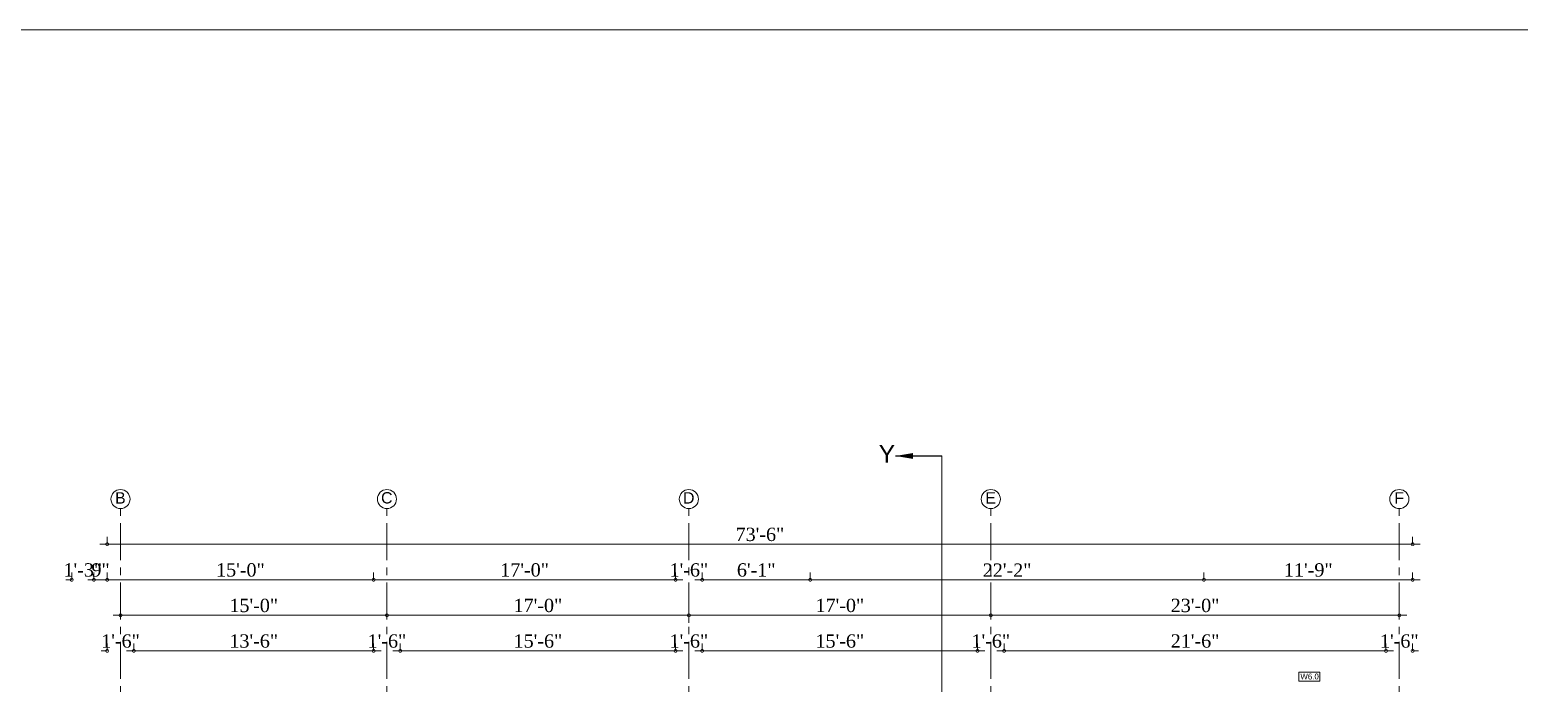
# Model space of a CAD drawing. Header units: inches. Extents: x 5223 to 201172, y -52570 to -12314.
# Drawn here: x 199560 to 200566, y -51330 to -50889 of the extents above; entities that cross this region are included whole.
import ezdxf

# ---------------------------------------------------------------- set-up
doc = ezdxf.new("R2010")
doc.units = ezdxf.units.IN
doc.header["$LTSCALE"] = 20
doc.header["$MEASUREMENT"] = 0
doc.header["$PDMODE"] = 98
doc.linetypes.add('CENTER', pattern=[2, 1.25, -0.25, 0.25, -0.25])
for name, color, linetype, lineweight in [('CL', 252, 'CENTER', 5), ('D-DIM', 5, 'Continuous', 13), ('Dim', 7, 'Continuous', 9), ('Dimention', 77, 'Continuous', 9), ('leader lines', 191, 'Continuous', 9), ('T-TEXT', 7, 'Continuous', 13), ('text', 247, 'Continuous', 13)]:
    doc.layers.add(name, color=color, linetype=linetype, lineweight=lineweight)
doc.styles.add('ARIAL', font='romans.shx')
doc.styles.get("Standard").update_dxf_attribs({"font": 'ARIALN.TTF'})
doc.styles.add('Times', font='times.ttf')
doc.dimstyles.new('D100', dxfattribs={"dimtxt": 8, "dimasz": 9, "dimexe": 5, "dimexo": 5, "dimgap": 2, "dimtad": 1, "dimdec": 0, "dimzin": 3, "dimdsep": 46, "dimlunit": 4, "dimtxsty": 'Times', "dimblk": 'DOTSMALL', "dimcen": 0.09, "dimdle": 5, "dimaunit": 1, "dimadec": 3, "dimazin": 0, "dimtfac": 1, "dimtdec": 0, "dimtix": 1, "dimtofl": 0, "dimtmove": 1, "dimatfit": 0, "dimfxl": 1, "dimtolj": 1, "dimtzin": 0, "dimarcsym": 0})
doc.dimstyles.get("Standard").update_dxf_attribs({"dimtxt": 12, "dimasz": 9, "dimexe": 6, "dimexo": 12, "dimgap": 0.09, "dimtad": 0, "dimdec": 0, "dimzin": 0, "dimdsep": 46, "dimlunit": 4, "dimtxsty": 'Standard', "dimcen": 3, "dimadec": 0, "dimazin": 0, "dimtfac": 1, "dimtdec": 0, "dimtofl": 0, "dimtmove": 0, "dimatfit": 3, "dimfxl": 1, "dimtolj": 1, "dimtzin": 0, "dimarcsym": 0})

# ---------------------------------------------------------------- blocks, each defined once
blk = doc.blocks.new('_DotSmall')
at = {"layer": 'Dimention', "color": 0, "const_width": 0.5}
blk.add_lwpolyline([(-0.0625, 0, 1), (0.0625, 0, 1)], format="xyb", close=True, dxfattribs=at)
blk = doc.blocks.new('*D240')
at = {"layer": 'Defpoints', "color": 0, "transparency": 16777216}
for p in [(199612.3, -51236.3), (200494.3, -51236.3), (200494.3, -51236.3)]:
    blk.add_point(p, dxfattribs=at)
at = {"layer": 'Dim', "color": 0, "lineweight": 5, "transparency": 16777216}
for p, q in [((199607.3, -51236.3), (200499.3, -51236.3)), ((199612.3, -51236.3), (199612.3, -51231.3)), ((200494.3, -51236.3), (200494.3, -51231.3))]:
    blk.add_line(p, q, dxfattribs=at)
at = {"layer": 'Dim', "color": 0, "lineweight": 5, "transparency": 16777216, "xscale": 4, "yscale": 4, "zscale": 4, "rotation": 180}
blk.add_blockref('_DotSmall', (199612.3, -51236.3), dxfattribs=at)
at = {"layer": 'Dim', "color": 0, "lineweight": 5, "transparency": 16777216, "xscale": 4, "yscale": 4, "zscale": 4}
blk.add_blockref('_DotSmall', (200494.3, -51236.3), dxfattribs=at)
at = {"layer": 'Dim', "color": 0, "transparency": 16777216, "insert": (200053.3, -51229.7), "char_height": 9, "attachment_point": 5, "style": 'Times'}
blk.add_mtext('\\A1;73\'-6"', dxfattribs=at)
blk = doc.blocks.new('*D188')
at = {"layer": 'Defpoints', "color": 0, "transparency": 16777216}
for p in [(199612.3, -51308.3), (199630.3, -51308.3), (199630.3, -51308.3)]:
    blk.add_point(p, dxfattribs=at)
at = {"layer": 'Dim', "color": 0, "lineweight": 5, "transparency": 16777216}
for p, q in [((199612.3, -51308.3), (199608.3, -51308.3)), ((199612.3, -51308.3), (199612.3, -51303.3)), ((199630.3, -51308.3), (199630.3, -51303.3)), ((199630.3, -51308.3), (199634.3, -51308.3))]:
    blk.add_line(p, q, dxfattribs=at)
at = {"layer": 'Dim', "color": 0, "lineweight": 5, "transparency": 16777216, "xscale": 4, "yscale": 4, "zscale": 4}
blk.add_blockref('_DotSmall', (199612.3, -51308.3), dxfattribs=at)
at = {"layer": 'Dim', "color": 0, "lineweight": 5, "transparency": 16777216, "xscale": 4, "yscale": 4, "zscale": 4, "rotation": 180}
blk.add_blockref('_DotSmall', (199630.3, -51308.3), dxfattribs=at)
at = {"layer": 'Dim', "color": 0, "transparency": 16777216, "insert": (199621.3, -51301.7), "char_height": 9, "attachment_point": 5, "style": 'Times'}
blk.add_mtext('\\A1;1\'-6"', dxfattribs=at)
blk = doc.blocks.new('*D189')
at = {"layer": 'Defpoints', "color": 0, "transparency": 16777216}
for p in [(199630.3, -51308.3), (199792.3, -51308.3), (199792.3, -51308.3)]:
    blk.add_point(p, dxfattribs=at)
at = {"layer": 'Dim', "color": 0, "lineweight": 5, "transparency": 16777216}
for p, q in [((199625.3, -51308.3), (199797.3, -51308.3)), ((199630.3, -51308.3), (199630.3, -51303.3)), ((199792.3, -51308.3), (199792.3, -51303.3))]:
    blk.add_line(p, q, dxfattribs=at)
at = {"layer": 'Dim', "color": 0, "lineweight": 5, "transparency": 16777216, "xscale": 4, "yscale": 4, "zscale": 4, "rotation": 180}
blk.add_blockref('_DotSmall', (199630.3, -51308.3), dxfattribs=at)
at = {"layer": 'Dim', "color": 0, "lineweight": 5, "transparency": 16777216, "xscale": 4, "yscale": 4, "zscale": 4}
blk.add_blockref('_DotSmall', (199792.3, -51308.3), dxfattribs=at)
at = {"layer": 'Dim', "color": 0, "transparency": 16777216, "insert": (199711.3, -51301.7), "char_height": 9, "attachment_point": 5, "style": 'Times'}
blk.add_mtext('\\A1;13\'-6"', dxfattribs=at)
blk = doc.blocks.new('*D190')
at = {"layer": 'Defpoints', "color": 0, "transparency": 16777216}
for p in [(199792.3, -51308.3), (199810.3, -51308.3), (199810.3, -51308.3)]:
    blk.add_point(p, dxfattribs=at)
at = {"layer": 'Dim', "color": 0, "lineweight": 5, "transparency": 16777216}
for p, q in [((199792.3, -51308.3), (199788.3, -51308.3)), ((199792.3, -51308.3), (199792.3, -51303.3)), ((199810.3, -51308.3), (199810.3, -51303.3)), ((199810.3, -51308.3), (199814.3, -51308.3))]:
    blk.add_line(p, q, dxfattribs=at)
at = {"layer": 'Dim', "color": 0, "lineweight": 5, "transparency": 16777216, "xscale": 4, "yscale": 4, "zscale": 4}
blk.add_blockref('_DotSmall', (199792.3, -51308.3), dxfattribs=at)
at = {"layer": 'Dim', "color": 0, "lineweight": 5, "transparency": 16777216, "xscale": 4, "yscale": 4, "zscale": 4, "rotation": 180}
blk.add_blockref('_DotSmall', (199810.3, -51308.3), dxfattribs=at)
at = {"layer": 'Dim', "color": 0, "transparency": 16777216, "insert": (199801.3, -51301.7), "char_height": 9, "attachment_point": 5, "style": 'Times'}
blk.add_mtext('\\A1;1\'-6"', dxfattribs=at)
blk = doc.blocks.new('*D191')
at = {"layer": 'Defpoints', "color": 0, "transparency": 16777216}
for p in [(199810.3, -51308.3), (199996.3, -51308.3), (199996.3, -51308.3)]:
    blk.add_point(p, dxfattribs=at)
at = {"layer": 'Dim', "color": 0, "lineweight": 5, "transparency": 16777216}
for p, q in [((199805.3, -51308.3), (200001.3, -51308.3)), ((199810.3, -51308.3), (199810.3, -51303.3)), ((199996.3, -51308.3), (199996.3, -51303.3))]:
    blk.add_line(p, q, dxfattribs=at)
at = {"layer": 'Dim', "color": 0, "lineweight": 5, "transparency": 16777216, "xscale": 4, "yscale": 4, "zscale": 4, "rotation": 180}
blk.add_blockref('_DotSmall', (199810.3, -51308.3), dxfattribs=at)
at = {"layer": 'Dim', "color": 0, "lineweight": 5, "transparency": 16777216, "xscale": 4, "yscale": 4, "zscale": 4}
blk.add_blockref('_DotSmall', (199996.3, -51308.3), dxfattribs=at)
at = {"layer": 'Dim', "color": 0, "transparency": 16777216, "insert": (199903.3, -51301.7), "char_height": 9, "attachment_point": 5, "style": 'Times'}
blk.add_mtext('\\A1;15\'-6"', dxfattribs=at)
blk = doc.blocks.new('*D192')
at = {"layer": 'Defpoints', "color": 0, "transparency": 16777216}
for p in [(199996.3, -51308.3), (200014.3, -51308.3), (200014.3, -51308.3)]:
    blk.add_point(p, dxfattribs=at)
at = {"layer": 'Dim', "color": 0, "lineweight": 5, "transparency": 16777216}
for p, q in [((199996.3, -51308.3), (199992.3, -51308.3)), ((199996.3, -51308.3), (199996.3, -51303.3)), ((200014.3, -51308.3), (200014.3, -51303.3)), ((200014.3, -51308.3), (200018.3, -51308.3))]:
    blk.add_line(p, q, dxfattribs=at)
at = {"layer": 'Dim', "color": 0, "lineweight": 5, "transparency": 16777216, "xscale": 4, "yscale": 4, "zscale": 4}
blk.add_blockref('_DotSmall', (199996.3, -51308.3), dxfattribs=at)
at = {"layer": 'Dim', "color": 0, "lineweight": 5, "transparency": 16777216, "xscale": 4, "yscale": 4, "zscale": 4, "rotation": 180}
blk.add_blockref('_DotSmall', (200014.3, -51308.3), dxfattribs=at)
at = {"layer": 'Dim', "color": 0, "transparency": 16777216, "insert": (200005.3, -51301.7), "char_height": 9, "attachment_point": 5, "style": 'Times'}
blk.add_mtext('\\A1;1\'-6"', dxfattribs=at)
blk = doc.blocks.new('*D193')
at = {"layer": 'Defpoints', "color": 0, "transparency": 16777216}
for p in [(200014.3, -51308.3), (200200.3, -51308.3), (200200.3, -51308.3)]:
    blk.add_point(p, dxfattribs=at)
at = {"layer": 'Dim', "color": 0, "lineweight": 5, "transparency": 16777216}
for p, q in [((200009.3, -51308.3), (200205.3, -51308.3)), ((200014.3, -51308.3), (200014.3, -51303.3)), ((200200.3, -51308.3), (200200.3, -51303.3))]:
    blk.add_line(p, q, dxfattribs=at)
at = {"layer": 'Dim', "color": 0, "lineweight": 5, "transparency": 16777216, "xscale": 4, "yscale": 4, "zscale": 4, "rotation": 180}
blk.add_blockref('_DotSmall', (200014.3, -51308.3), dxfattribs=at)
at = {"layer": 'Dim', "color": 0, "lineweight": 5, "transparency": 16777216, "xscale": 4, "yscale": 4, "zscale": 4}
blk.add_blockref('_DotSmall', (200200.3, -51308.3), dxfattribs=at)
at = {"layer": 'Dim', "color": 0, "transparency": 16777216, "insert": (200107.3, -51301.7), "char_height": 9, "attachment_point": 5, "style": 'Times'}
blk.add_mtext('\\A1;15\'-6"', dxfattribs=at)
blk = doc.blocks.new('*D194')
at = {"layer": 'Defpoints', "color": 0, "transparency": 16777216}
for p in [(200200.3, -51308.3), (200218.3, -51308.3), (200218.3, -51308.3)]:
    blk.add_point(p, dxfattribs=at)
at = {"layer": 'Dim', "color": 0, "lineweight": 5, "transparency": 16777216}
for p, q in [((200200.3, -51308.3), (200196.3, -51308.3)), ((200200.3, -51308.3), (200200.3, -51303.3)), ((200218.3, -51308.3), (200218.3, -51303.3)), ((200218.3, -51308.3), (200222.3, -51308.3))]:
    blk.add_line(p, q, dxfattribs=at)
at = {"layer": 'Dim', "color": 0, "lineweight": 5, "transparency": 16777216, "xscale": 4, "yscale": 4, "zscale": 4}
blk.add_blockref('_DotSmall', (200200.3, -51308.3), dxfattribs=at)
at = {"layer": 'Dim', "color": 0, "lineweight": 5, "transparency": 16777216, "xscale": 4, "yscale": 4, "zscale": 4, "rotation": 180}
blk.add_blockref('_DotSmall', (200218.3, -51308.3), dxfattribs=at)
at = {"layer": 'Dim', "color": 0, "transparency": 16777216, "insert": (200209.3, -51301.7), "char_height": 9, "attachment_point": 5, "style": 'Times'}
blk.add_mtext('\\A1;1\'-6"', dxfattribs=at)
blk = doc.blocks.new('*D195')
at = {"layer": 'Defpoints', "color": 0, "transparency": 16777216}
for p in [(200218.3, -51308.3), (200476.3, -51308.3), (200476.3, -51308.3)]:
    blk.add_point(p, dxfattribs=at)
at = {"layer": 'Dim', "color": 0, "lineweight": 5, "transparency": 16777216}
for p, q in [((200213.3, -51308.3), (200481.3, -51308.3)), ((200218.3, -51308.3), (200218.3, -51303.3)), ((200476.3, -51308.3), (200476.3, -51303.3))]:
    blk.add_line(p, q, dxfattribs=at)
at = {"layer": 'Dim', "color": 0, "lineweight": 5, "transparency": 16777216, "xscale": 4, "yscale": 4, "zscale": 4, "rotation": 180}
blk.add_blockref('_DotSmall', (200218.3, -51308.3), dxfattribs=at)
at = {"layer": 'Dim', "color": 0, "lineweight": 5, "transparency": 16777216, "xscale": 4, "yscale": 4, "zscale": 4}
blk.add_blockref('_DotSmall', (200476.3, -51308.3), dxfattribs=at)
at = {"layer": 'Dim', "color": 0, "transparency": 16777216, "insert": (200347.3, -51301.7), "char_height": 9, "attachment_point": 5, "style": 'Times'}
blk.add_mtext('\\A1;21\'-6"', dxfattribs=at)
blk = doc.blocks.new('*D196')
at = {"layer": 'Defpoints', "color": 0, "transparency": 16777216}
for p in [(200476.3, -51308.3), (200494.3, -51308.3), (200494.3, -51308.3)]:
    blk.add_point(p, dxfattribs=at)
at = {"layer": 'Dim', "color": 0, "lineweight": 5, "transparency": 16777216}
for p, q in [((200476.3, -51308.3), (200472.3, -51308.3)), ((200476.3, -51308.3), (200476.3, -51303.3)), ((200494.3, -51308.3), (200494.3, -51303.3)), ((200494.3, -51308.3), (200498.3, -51308.3))]:
    blk.add_line(p, q, dxfattribs=at)
at = {"layer": 'Dim', "color": 0, "lineweight": 5, "transparency": 16777216, "xscale": 4, "yscale": 4, "zscale": 4}
blk.add_blockref('_DotSmall', (200476.3, -51308.3), dxfattribs=at)
at = {"layer": 'Dim', "color": 0, "lineweight": 5, "transparency": 16777216, "xscale": 4, "yscale": 4, "zscale": 4, "rotation": 180}
blk.add_blockref('_DotSmall', (200494.3, -51308.3), dxfattribs=at)
at = {"layer": 'Dim', "color": 0, "transparency": 16777216, "insert": (200485.3, -51301.7), "char_height": 9, "attachment_point": 5, "style": 'Times'}
blk.add_mtext('\\A1;1\'-6"', dxfattribs=at)
blk = doc.blocks.new('*D197')
at = {"layer": 'Defpoints', "color": 0, "transparency": 16777216}
for p in [(199621.3, -51284.3), (199801.3, -51284.3), (199801.3, -51284.3)]:
    blk.add_point(p, dxfattribs=at)
at = {"layer": 'Dim', "color": 0, "lineweight": 5, "transparency": 16777216}
for p, q in [((199621.3, -51284.3), (199621.3, -51279.3)), ((199801.3, -51284.3), (199801.3, -51279.3)), ((199616.3, -51284.3), (199806.3, -51284.3))]:
    blk.add_line(p, q, dxfattribs=at)
at = {"layer": 'Dim', "color": 0, "lineweight": 5, "transparency": 16777216, "xscale": 4, "yscale": 4, "zscale": 4, "rotation": 180}
blk.add_blockref('_DotSmall', (199621.3, -51284.3), dxfattribs=at)
at = {"layer": 'Dim', "color": 0, "lineweight": 5, "transparency": 16777216, "xscale": 4, "yscale": 4, "zscale": 4}
blk.add_blockref('_DotSmall', (199801.3, -51284.3), dxfattribs=at)
at = {"layer": 'Dim', "color": 0, "transparency": 16777216, "insert": (199711.3, -51277.7), "char_height": 9, "attachment_point": 5, "style": 'Times'}
blk.add_mtext('\\A1;15\'-0"', dxfattribs=at)
blk = doc.blocks.new('*D198')
at = {"layer": 'Defpoints', "color": 0, "transparency": 16777216}
for p in [(199801.3, -51284.3), (200005.3, -51283.7), (200005.3, -51284.3)]:
    blk.add_point(p, dxfattribs=at)
at = {"layer": 'Dim', "color": 0, "lineweight": 5, "transparency": 16777216}
for p, q in [((199801.3, -51284.3), (199801.3, -51279.3)), ((199796.3, -51284.3), (200010.3, -51284.3)), ((200005.3, -51284.3), (200005.3, -51289.3))]:
    blk.add_line(p, q, dxfattribs=at)
at = {"layer": 'Dim', "color": 0, "lineweight": 5, "transparency": 16777216, "xscale": 4, "yscale": 4, "zscale": 4, "rotation": 180}
blk.add_blockref('_DotSmall', (199801.3, -51284.3), dxfattribs=at)
at = {"layer": 'Dim', "color": 0, "lineweight": 5, "transparency": 16777216, "xscale": 4, "yscale": 4, "zscale": 4}
blk.add_blockref('_DotSmall', (200005.3, -51284.3), dxfattribs=at)
at = {"layer": 'Dim', "color": 0, "transparency": 16777216, "insert": (199903.3, -51277.7), "char_height": 9, "attachment_point": 5, "style": 'Times'}
blk.add_mtext('\\A1;17\'-0"', dxfattribs=at)
blk = doc.blocks.new('*D199')
at = {"layer": 'Defpoints', "color": 0, "transparency": 16777216}
for p in [(200005.3, -51283.7), (200209.3, -51284.3), (200209.3, -51284.3)]:
    blk.add_point(p, dxfattribs=at)
at = {"layer": 'Dim', "color": 0, "lineweight": 5, "transparency": 16777216}
for p, q in [((200209.3, -51284.3), (200209.3, -51279.3)), ((200000.3, -51284.3), (200214.3, -51284.3)), ((200005.3, -51284.3), (200005.3, -51289.3))]:
    blk.add_line(p, q, dxfattribs=at)
at = {"layer": 'Dim', "color": 0, "lineweight": 5, "transparency": 16777216, "xscale": 4, "yscale": 4, "zscale": 4, "rotation": 180}
blk.add_blockref('_DotSmall', (200005.3, -51284.3), dxfattribs=at)
at = {"layer": 'Dim', "color": 0, "lineweight": 5, "transparency": 16777216, "xscale": 4, "yscale": 4, "zscale": 4}
blk.add_blockref('_DotSmall', (200209.3, -51284.3), dxfattribs=at)
at = {"layer": 'Dim', "color": 0, "transparency": 16777216, "insert": (200107.3, -51277.7), "char_height": 9, "attachment_point": 5, "style": 'Times'}
blk.add_mtext('\\A1;17\'-0"', dxfattribs=at)
blk = doc.blocks.new('*D200')
at = {"layer": 'Defpoints', "color": 0, "transparency": 16777216}
for p in [(200209.3, -51284.3), (200485.3, -51284.3), (200485.3, -51284.3)]:
    blk.add_point(p, dxfattribs=at)
at = {"layer": 'Dim', "color": 0, "lineweight": 5, "transparency": 16777216}
for p, q in [((200209.3, -51284.3), (200209.3, -51279.3)), ((200485.3, -51284.3), (200485.3, -51279.3)), ((200204.3, -51284.3), (200490.3, -51284.3))]:
    blk.add_line(p, q, dxfattribs=at)
at = {"layer": 'Dim', "color": 0, "lineweight": 5, "transparency": 16777216, "xscale": 4, "yscale": 4, "zscale": 4, "rotation": 180}
blk.add_blockref('_DotSmall', (200209.3, -51284.3), dxfattribs=at)
at = {"layer": 'Dim', "color": 0, "lineweight": 5, "transparency": 16777216, "xscale": 4, "yscale": 4, "zscale": 4}
blk.add_blockref('_DotSmall', (200485.3, -51284.3), dxfattribs=at)
at = {"layer": 'Dim', "color": 0, "transparency": 16777216, "insert": (200347.3, -51277.7), "char_height": 9, "attachment_point": 5, "style": 'Times'}
blk.add_mtext('\\A1;23\'-0"', dxfattribs=at)
blk = doc.blocks.new('*D201')
at = {"layer": 'Defpoints', "color": 0, "transparency": 16777216}
for p in [(199588.3, -51260.3), (199603.3, -51260.3), (199603.3, -51260.3)]:
    blk.add_point(p, dxfattribs=at)
at = {"layer": 'Dim', "color": 0, "lineweight": 5, "transparency": 16777216}
for p, q in [((199588.3, -51260.3), (199584.3, -51260.3)), ((199588.3, -51260.3), (199588.3, -51255.3)), ((199603.3, -51260.3), (199603.3, -51255.3)), ((199603.3, -51260.3), (199607.3, -51260.3))]:
    blk.add_line(p, q, dxfattribs=at)
at = {"layer": 'Dim', "color": 0, "lineweight": 5, "transparency": 16777216, "xscale": 4, "yscale": 4, "zscale": 4}
blk.add_blockref('_DotSmall', (199588.3, -51260.3), dxfattribs=at)
at = {"layer": 'Dim', "color": 0, "lineweight": 5, "transparency": 16777216, "xscale": 4, "yscale": 4, "zscale": 4, "rotation": 180}
blk.add_blockref('_DotSmall', (199603.3, -51260.3), dxfattribs=at)
at = {"layer": 'Dim', "color": 0, "transparency": 16777216, "insert": (199595.8, -51253.7), "char_height": 9, "attachment_point": 5, "style": 'Times'}
blk.add_mtext('\\A1;1\'-3"', dxfattribs=at)
blk = doc.blocks.new('*D202')
at = {"layer": 'Defpoints', "color": 0, "transparency": 16777216}
for p in [(199603.3, -51260.3), (199612.3, -51260.3), (199612.3, -51260.3)]:
    blk.add_point(p, dxfattribs=at)
at = {"layer": 'Dim', "color": 0, "lineweight": 5, "transparency": 16777216}
for p, q in [((199603.3, -51260.3), (199599.3, -51260.3)), ((199603.3, -51260.3), (199603.3, -51255.3)), ((199612.3, -51260.3), (199612.3, -51255.3)), ((199612.3, -51260.3), (199616.3, -51260.3))]:
    blk.add_line(p, q, dxfattribs=at)
at = {"layer": 'Dim', "color": 0, "lineweight": 5, "transparency": 16777216, "xscale": 4, "yscale": 4, "zscale": 4}
blk.add_blockref('_DotSmall', (199603.3, -51260.3), dxfattribs=at)
at = {"layer": 'Dim', "color": 0, "lineweight": 5, "transparency": 16777216, "xscale": 4, "yscale": 4, "zscale": 4, "rotation": 180}
blk.add_blockref('_DotSmall', (199612.3, -51260.3), dxfattribs=at)
at = {"layer": 'Dim', "color": 0, "transparency": 16777216, "insert": (199607.8, -51253.7), "char_height": 9, "attachment_point": 5, "style": 'Times'}
blk.add_mtext('\\A1;9"', dxfattribs=at)
blk = doc.blocks.new('*D203')
at = {"layer": 'Defpoints', "color": 0, "transparency": 16777216}
for p in [(199612.3, -51260.3), (199792.3, -51260.3), (199792.3, -51260.3)]:
    blk.add_point(p, dxfattribs=at)
at = {"layer": 'Dim', "color": 0, "lineweight": 5, "transparency": 16777216}
for p, q in [((199607.3, -51260.3), (199797.3, -51260.3)), ((199612.3, -51260.3), (199612.3, -51255.3)), ((199792.3, -51260.3), (199792.3, -51255.3))]:
    blk.add_line(p, q, dxfattribs=at)
at = {"layer": 'Dim', "color": 0, "lineweight": 5, "transparency": 16777216, "xscale": 4, "yscale": 4, "zscale": 4, "rotation": 180}
blk.add_blockref('_DotSmall', (199612.3, -51260.3), dxfattribs=at)
at = {"layer": 'Dim', "color": 0, "lineweight": 5, "transparency": 16777216, "xscale": 4, "yscale": 4, "zscale": 4}
blk.add_blockref('_DotSmall', (199792.3, -51260.3), dxfattribs=at)
at = {"layer": 'Dim', "color": 0, "transparency": 16777216, "insert": (199702.3, -51253.7), "char_height": 9, "attachment_point": 5, "style": 'Times'}
blk.add_mtext('\\A1;15\'-0"', dxfattribs=at)
blk = doc.blocks.new('*D204')
at = {"layer": 'Defpoints', "color": 0, "transparency": 16777216}
for p in [(199792.3, -51260.3), (199996.3, -51260.3), (199996.3, -51260.3)]:
    blk.add_point(p, dxfattribs=at)
at = {"layer": 'Dim', "color": 0, "lineweight": 5, "transparency": 16777216}
for p, q in [((199787.3, -51260.3), (200001.3, -51260.3)), ((199792.3, -51260.3), (199792.3, -51255.3)), ((199996.3, -51260.3), (199996.3, -51255.3))]:
    blk.add_line(p, q, dxfattribs=at)
at = {"layer": 'Dim', "color": 0, "lineweight": 5, "transparency": 16777216, "xscale": 4, "yscale": 4, "zscale": 4, "rotation": 180}
blk.add_blockref('_DotSmall', (199792.3, -51260.3), dxfattribs=at)
at = {"layer": 'Dim', "color": 0, "lineweight": 5, "transparency": 16777216, "xscale": 4, "yscale": 4, "zscale": 4}
blk.add_blockref('_DotSmall', (199996.3, -51260.3), dxfattribs=at)
at = {"layer": 'Dim', "color": 0, "transparency": 16777216, "insert": (199894.3, -51253.7), "char_height": 9, "attachment_point": 5, "style": 'Times'}
blk.add_mtext('\\A1;17\'-0"', dxfattribs=at)
blk = doc.blocks.new('*D205')
at = {"layer": 'Defpoints', "color": 0, "transparency": 16777216}
for p in [(199996.3, -51260.3), (200014.3, -51260.3), (200014.3, -51260.3)]:
    blk.add_point(p, dxfattribs=at)
at = {"layer": 'Dim', "color": 0, "lineweight": 5, "transparency": 16777216}
for p, q in [((199996.3, -51260.3), (199992.3, -51260.3)), ((199996.3, -51260.3), (199996.3, -51255.3)), ((200014.3, -51260.3), (200014.3, -51255.3)), ((200014.3, -51260.3), (200018.3, -51260.3))]:
    blk.add_line(p, q, dxfattribs=at)
at = {"layer": 'Dim', "color": 0, "lineweight": 5, "transparency": 16777216, "xscale": 4, "yscale": 4, "zscale": 4}
blk.add_blockref('_DotSmall', (199996.3, -51260.3), dxfattribs=at)
at = {"layer": 'Dim', "color": 0, "lineweight": 5, "transparency": 16777216, "xscale": 4, "yscale": 4, "zscale": 4, "rotation": 180}
blk.add_blockref('_DotSmall', (200014.3, -51260.3), dxfattribs=at)
at = {"layer": 'Dim', "color": 0, "transparency": 16777216, "insert": (200005.3, -51253.7), "char_height": 9, "attachment_point": 5, "style": 'Times'}
blk.add_mtext('\\A1;1\'-6"', dxfattribs=at)
blk = doc.blocks.new('*D206')
at = {"layer": 'Defpoints', "color": 0, "transparency": 16777216}
for p in [(200014.3, -51260.3), (200087.3, -51260.3), (200087.3, -51260.3)]:
    blk.add_point(p, dxfattribs=at)
at = {"layer": 'Dim', "color": 0, "lineweight": 5, "transparency": 16777216}
for p, q in [((200009.3, -51260.3), (200092.3, -51260.3)), ((200014.3, -51260.3), (200014.3, -51255.3)), ((200087.3, -51260.3), (200087.3, -51255.3))]:
    blk.add_line(p, q, dxfattribs=at)
at = {"layer": 'Dim', "color": 0, "lineweight": 5, "transparency": 16777216, "xscale": 4, "yscale": 4, "zscale": 4, "rotation": 180}
blk.add_blockref('_DotSmall', (200014.3, -51260.3), dxfattribs=at)
at = {"layer": 'Dim', "color": 0, "lineweight": 5, "transparency": 16777216, "xscale": 4, "yscale": 4, "zscale": 4}
blk.add_blockref('_DotSmall', (200087.3, -51260.3), dxfattribs=at)
at = {"layer": 'Dim', "color": 0, "transparency": 16777216, "insert": (200050.8, -51253.7), "char_height": 9, "attachment_point": 5, "style": 'Times'}
blk.add_mtext('\\A1;6\'-1"', dxfattribs=at)
blk = doc.blocks.new('*D207')
at = {"layer": 'Defpoints', "color": 0, "transparency": 16777216}
for p in [(200087.3, -51260.3), (200353.3, -51260.3), (200353.3, -51260.3)]:
    blk.add_point(p, dxfattribs=at)
at = {"layer": 'Dim', "color": 0, "lineweight": 5, "transparency": 16777216}
for p, q in [((200082.3, -51260.3), (200358.3, -51260.3)), ((200087.3, -51260.3), (200087.3, -51255.3)), ((200353.3, -51260.3), (200353.3, -51255.3))]:
    blk.add_line(p, q, dxfattribs=at)
at = {"layer": 'Dim', "color": 0, "lineweight": 5, "transparency": 16777216, "xscale": 4, "yscale": 4, "zscale": 4, "rotation": 180}
blk.add_blockref('_DotSmall', (200087.3, -51260.3), dxfattribs=at)
at = {"layer": 'Dim', "color": 0, "lineweight": 5, "transparency": 16777216, "xscale": 4, "yscale": 4, "zscale": 4}
blk.add_blockref('_DotSmall', (200353.3, -51260.3), dxfattribs=at)
at = {"layer": 'Dim', "color": 0, "transparency": 16777216, "insert": (200220.3, -51253.8), "char_height": 9, "attachment_point": 5, "style": 'Times'}
blk.add_mtext('\\A1;22\'-2"', dxfattribs=at)
blk = doc.blocks.new('*D208')
at = {"layer": 'Defpoints', "color": 0, "transparency": 16777216}
for p in [(200353.3, -51260.3), (200494.3, -51260.3), (200494.3, -51260.3)]:
    blk.add_point(p, dxfattribs=at)
at = {"layer": 'Dim', "color": 0, "lineweight": 5, "transparency": 16777216}
for p, q in [((200348.3, -51260.3), (200499.3, -51260.3)), ((200353.3, -51260.3), (200353.3, -51255.3)), ((200494.3, -51260.3), (200494.3, -51255.3))]:
    blk.add_line(p, q, dxfattribs=at)
at = {"layer": 'Dim', "color": 0, "lineweight": 5, "transparency": 16777216, "xscale": 4, "yscale": 4, "zscale": 4, "rotation": 180}
blk.add_blockref('_DotSmall', (200353.3, -51260.3), dxfattribs=at)
at = {"layer": 'Dim', "color": 0, "lineweight": 5, "transparency": 16777216, "xscale": 4, "yscale": 4, "zscale": 4}
blk.add_blockref('_DotSmall', (200494.3, -51260.3), dxfattribs=at)
at = {"layer": 'Dim', "color": 0, "transparency": 16777216, "insert": (200423.8, -51253.7), "char_height": 9, "attachment_point": 5, "style": 'Times'}
blk.add_mtext('\\A1;11\'-9"', dxfattribs=at)

msp = doc.modelspace()

# ---------------------------------------------------------------- linework, layer by layer
at = {"layer": 'CL'}
for p, q in [((199621.3, -52287.1), (199621.3, -51212.3)), ((199801.3, -52287.1), (199801.3, -51212.3)), ((200005.3, -52287.1), (200005.3, -51212.3)), ((200209.3, -52287.1), (200209.3, -51212.3)), ((200485.3, -52287.1), (200485.3, -51212.3))]:
    msp.add_line(p, q, dxfattribs=at)
at = {"layer": 'D-DIM'}
msp.add_line((200176.3, -52320.2), (200176.3, -51176.7), dxfattribs=at)
at = {"layer": 'D-DIM', "color": 1}
msp.add_lwpolyline([(198582.1, -50888.9), (201172.1, -50888.9), (201172.1, -52549.3), (198582.1, -52549.3)], close=True, dxfattribs=at)
at = {"layer": 'leader lines'}
for centre in [(199621.3, -51205.8), (199801.3, -51205.8), (200005.3, -51205.8), (200209.3, -51205.8), (200485.3, -51205.8)]:
    msp.add_circle(centre, 6.46, dxfattribs=at)
at = {"layer": 'T-TEXT', "lineweight": 9}
msp.add_lwpolyline([(200431.5, -51328.7), (200417.5, -51328.7), (200417.5, -51322.8), (200431.5, -51322.8)], close=True, dxfattribs=at)

# ---------------------------------------------------------------- texts
at = {"layer": 'text', "attachment_point": 5, "rotation": 360}
for s, insert, char_height in [('{\\fArial Baltic|b0|i0|c0|p34;Y}', (200139.1, -51175.2), 12), ('{\\fArial Baltic|b0|i0|c0|p34;C}', (199801.2, -51205), 7.68), ('{\\fArial Baltic|b0|i0|c0|p34;B}', (199621.2, -51205), 7.68), ('{\\fArial Baltic|b0|i0|c0|p34;D}', (200005.2, -51205), 7.68), ('{\\fArial Baltic|b0|i0|c0|p34;E}', (200209.2, -51205), 7.68), ('{\\fArial Baltic|b0|i0|c0|p34;F}', (200485.2, -51205), 7.68)]:
    msp.add_mtext(s, dxfattribs=dict(at, insert=insert, char_height=char_height))
at = {"layer": 'text', "insert": (200424.7, -51323.6), "char_height": 4, "attachment_point": 2, "style": 'ARIAL'}
msp.add_mtext('{\\fCentury Gothic|b0|i0|c0|p34;W6.0}', dxfattribs=at)

# ---------------------------------------------------------------- dimensions: what is measured, and where the dimension line sits
at = {"layer": 'Dim'}
for base, p1, p2, picture, middle in [((200494.3, -51236.3), (199612.3, -51236.3), (200494.3, -51236.3), '*D240', (200053.3, -51229.7)), ((199603.3, -51260.3), (199588.3, -51260.3), (199603.3, -51260.3), '*D201', (199595.8, -51253.7)), ((199612.3, -51260.3), (199603.3, -51260.3), (199612.3, -51260.3), '*D202', (199607.8, -51253.7)), ((199792.3, -51260.3), (199612.3, -51260.3), (199792.3, -51260.3), '*D203', (199702.3, -51253.7)), ((199996.3, -51260.3), (199792.3, -51260.3), (199996.3, -51260.3), '*D204', (199894.3, -51253.7)), ((200014.3, -51260.3), (199996.3, -51260.3), (200014.3, -51260.3), '*D205', (200005.3, -51253.7)), ((200087.3, -51260.3), (200014.3, -51260.3), (200087.3, -51260.3), '*D206', (200050.8, -51253.7)), ((200353.3, -51260.3), (200087.3, -51260.3), (200353.3, -51260.3), '*D207', (200220.3, -51253.8)), ((200494.3, -51260.3), (200353.3, -51260.3), (200494.3, -51260.3), '*D208', (200423.8, -51253.7)), ((199801.3, -51284.3), (199621.3, -51284.3), (199801.3, -51284.3), '*D197', (199711.3, -51277.7)), ((200005.3, -51284.3), (199801.3, -51284.3), (200005.3, -51283.7), '*D198', (199903.3, -51277.7)), ((200209.3, -51284.3), (200005.3, -51283.7), (200209.3, -51284.3), '*D199', (200107.3, -51277.7)), ((200485.3, -51284.3), (200209.3, -51284.3), (200485.3, -51284.3), '*D200', (200347.3, -51277.7)), ((199630.3, -51308.3), (199612.3, -51308.3), (199630.3, -51308.3), '*D188', (199621.3, -51301.7)), ((199792.3, -51308.3), (199630.3, -51308.3), (199792.3, -51308.3), '*D189', (199711.3, -51301.7)), ((199810.3, -51308.3), (199792.3, -51308.3), (199810.3, -51308.3), '*D190', (199801.3, -51301.7)), ((199996.3, -51308.3), (199810.3, -51308.3), (199996.3, -51308.3), '*D191', (199903.3, -51301.7)), ((200014.3, -51308.3), (199996.3, -51308.3), (200014.3, -51308.3), '*D192', (200005.3, -51301.7)), ((200200.3, -51308.3), (200014.3, -51308.3), (200200.3, -51308.3), '*D193', (200107.3, -51301.7)), ((200218.3, -51308.3), (200200.3, -51308.3), (200218.3, -51308.3), '*D194', (200209.3, -51301.7)), ((200476.3, -51308.3), (200218.3, -51308.3), (200476.3, -51308.3), '*D195', (200347.3, -51301.7)), ((200494.3, -51308.3), (200476.3, -51308.3), (200494.3, -51308.3), '*D196', (200485.3, -51301.7))]:
    dim = msp.add_linear_dim(base=base, p1=p1, p2=p2, dimstyle='D100', override={"dimtxt": 9, "dimasz": 4, "dimfxl": 3, "dimfxlon": 1, "dimlwd": 5, "dimlwe": 5}, dxfattribs=at)
    dim.commit()
    dim.dimension.update_dxf_attribs({"geometry": picture, "text_midpoint": middle})

# ---------------------------------------------------------------- leaders
at = {"layer": 'D-DIM'}
msp.add_leader([(200144.8, -51176.7), (200176.3, -51176.7)], dimstyle='Standard', override={"dimasz": 12, "dimgap": 0.09, "dimtad": 0, "dimfxl": 4, "dimfxlon": 1}, dxfattribs=at)

doc.saveas('drawing.dxf')
